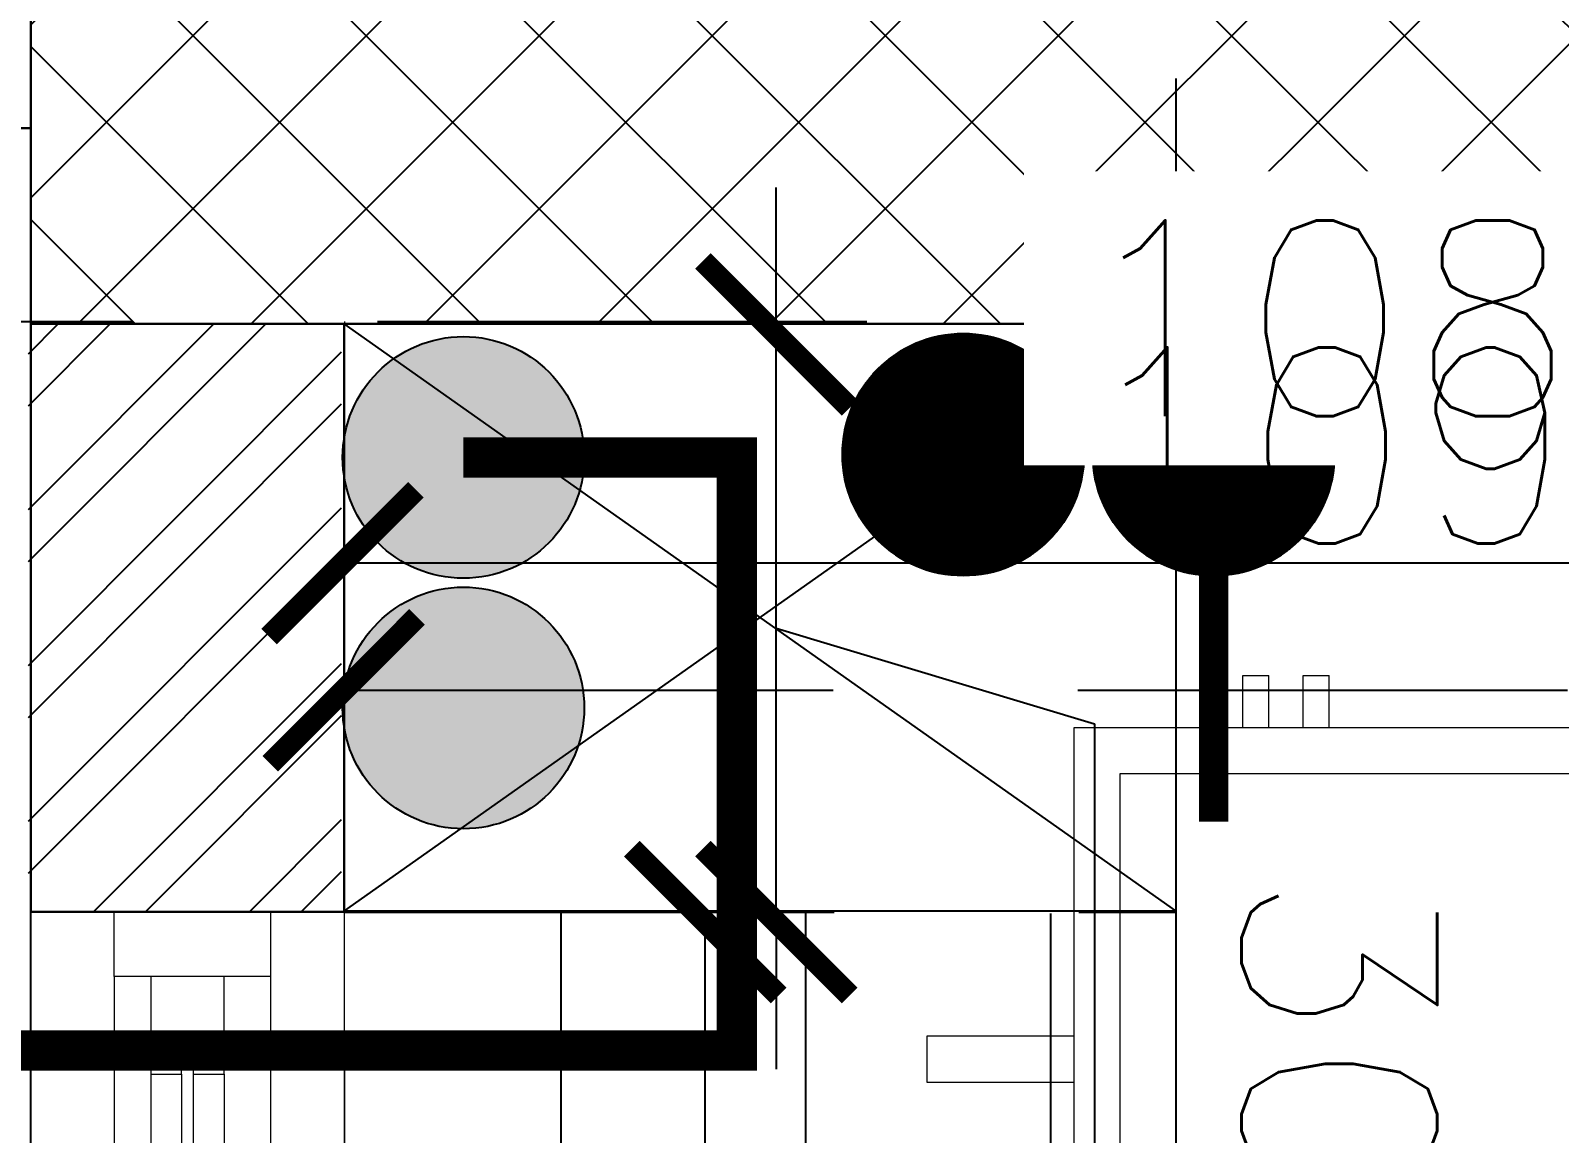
# Model space of a CAD drawing. Header units: millimetres. Extents: x -414464 to 1686, y -90036 to 108605.
# Drawn here: x -103890 to -103109, y -86298 to -85735 of the extents above; entities that cross this region are included whole.
import ezdxf
from ezdxf.lldxf.tags import DXFTag

# ---------------------------------------------------------------- set-up
doc = ezdxf.new("R2010")
doc.units = ezdxf.units.MM
doc.header["$LTSCALE"] = 1000
doc.header["$MEASUREMENT"] = 0
for name, pattern in [('$1$AUDIT_D_120904163729-0', [0]), ('$36$HIDDEN', [0.375, 0.25, -0.125]), ('3BHK-A$1$AUDIT_D_120904163729-0', [0]), ('AUDIT_D_120904163729-0', [0]), ('T8(T9 IS SIMILAR) - DIMENSION & TEXTING$1$AUDIT_D_120904163729-0', [0]), ('T8(T9 IS SIMILAR) - DIMENSION & TEXTING$1$HIDDEN', [0.375, 0.25, -0.125]), ('T8(T9 IS SIMILAR) - DIMENSION & TEXTING$1$T8 - TYPICAL FLOOR CORE$0$( Hidden )', [0.375, 0.25, -0.125]), ('T8(T9 IS SIMILAR)$1$$0$HIDDEN', [0.375, 0.25, -0.125]), ('T8(T9 IS SIMILAR)$1$HIDDEN', [0.375, 0.25, -0.125])]:
    doc.linetypes.add(name, pattern=pattern)
doc.layers.get('0').update_dxf_attribs({"linetype": 'AUDIT_D_120904163729-0'})
for name, color, linetype in [('$0$A-HATCH -160', 251, '$1$AUDIT_D_120904163729-0'), ('$21$A-DIMENSIONS', 2, '$36$HIDDEN'), ('3BHK-A$1$A-HATCH -160', 251, '3BHK-A$1$AUDIT_D_120904163729-0'), ('3BHK-A$1$A-TOI SUNK 50MM', 8, 'Continuous'), ('3BHK-A$1$CUT-OUT', 49, 'Continuous'), ('3BHK-A$1$ELE 1', 1, 'Continuous'), ('a-rcc', 3, 'Continuous'), ('T8(T9 IS SIMILAR) - DIMENSION & TEXTING$1$A-DIMENSIONS', 2, 'T8(T9 IS SIMILAR) - DIMENSION & TEXTING$1$HIDDEN'), ('T8(T9 IS SIMILAR) - DIMENSION & TEXTING$1$A-PLUMBING', 7, 'T8(T9 IS SIMILAR) - DIMENSION & TEXTING$1$AUDIT_D_120904163729-0'), ('T8(T9 IS SIMILAR) - DIMENSION & TEXTING$1$U-TI-TEXT', 7, 'Continuous'), ('T8(T9 IS SIMILAR) - DIMENSION & TEXTING$1$U-TI-WS', 5, 'Continuous'), ('T8(T9 IS SIMILAR)$1$$6$a-beam 2', 50, 'Continuous'), ('T8(T9 IS SIMILAR)$1$S-BEAM', 20, 'T8(T9 IS SIMILAR)$1$$0$HIDDEN')]:
    doc.layers.add(name, color=color, linetype=linetype)
for name, color, linetype, lineweight in [('3BHK-A$1$A-ODU', 30, 'Continuous', 20), ('3BHK-A$1$A-WALL- 160', 6, 'Continuous', 30), ('3BHK-A$1$Ventilator', 5, 'Continuous', 0), ('T8(T9 IS SIMILAR) - DIMENSION & TEXTING$1$U-TI-WS-HOT', 1, 'T8(T9 IS SIMILAR) - DIMENSION & TEXTING$1$DASHDOT', 30), ('T8(T9 IS SIMILAR)$1$D&W', 8, 'Continuous', 25), ('T8(T9 IS SIMILAR)$1$SCPL BEAM', 191, 'T8(T9 IS SIMILAR)$1$$0$HIDDEN', 13)]:
    doc.layers.add(name, color=color, linetype=linetype, lineweight=lineweight)
doc.styles.add('T8(T9 IS SIMILAR) - DIMENSION & TEXTING$1$Romans 1', font='romans.shx', dxfattribs={"height": 100})
tags = doc.linetypes.add('T8(T9 IS SIMILAR) - DIMENSION & TEXTING$1$DASHDOT', pattern=[1, 0.5, -0.25, 0, -0.25]).pattern_tags.tags
tags[10:11] = [DXFTag(74, 4), DXFTag(75, 0), DXFTag(340, '0'), DXFTag(46, 1.0), DXFTag(50, 0.0), DXFTag(44, 0.0), DXFTag(45, 0.0)]
tags[8:9] = [DXFTag(74, 4), DXFTag(75, 0), DXFTag(340, '0'), DXFTag(46, 1.0), DXFTag(50, 0.0), DXFTag(44, 0.0), DXFTag(45, 0.0)]
tags[6:7] = [DXFTag(74, 4), DXFTag(75, 0), DXFTag(340, '0'), DXFTag(46, 1.0), DXFTag(50, 0.0), DXFTag(44, 0.0), DXFTag(45, 0.0)]
tags[4:5] = [DXFTag(74, 4), DXFTag(75, 0), DXFTag(340, '0'), DXFTag(46, 1.0), DXFTag(50, 0.0), DXFTag(44, 0.0), DXFTag(45, 0.0)]
doc.dimstyles.new('T8(T9 IS SIMILAR) - DIMENSION & TEXTING$1$ALPINE S', dxfattribs={"dimscale": 0, "dimtxt": 100, "dimasz": 75, "dimexe": 0, "dimexo": 0, "dimgap": 75, "dimtad": 1, "dimdec": 0, "dimzin": 0, "dimdsep": 46, "dimtxsty": 'T8(T9 IS SIMILAR) - DIMENSION & TEXTING$1$Romans 1', "dimblk": 'T8(T9 IS SIMILAR) - DIMENSION & TEXTING$1$_ArchTick', "dimcen": 0.09, "dimclrd": 256, "dimclre": 256, "dimclrt": 7, "dimadec": 0, "dimazin": 0, "dimtfac": 1, "dimtdec": 0, "dimtofl": 0, "dimtmove": 1, "dimatfit": 0, "dimldrblk": 'T8(T9 IS SIMILAR) - DIMENSION & TEXTING$1$_Open90', "dimfxl": 1, "dimtolj": 1, "dimtzin": 0, "dimarcsym": 0})
pattern_1 = [(315, (-5691433.43439, -1222505.2003), (0.15284038975, 0.15284038975), [])]

# ---------------------------------------------------------------- blocks, each defined once
blk = doc.blocks.new('3BHK-A$1$V1')
at = {"layer": '3BHK-A$1$Ventilator'}
for p, q in [((1139503.9, -5700057.07), (1140153.9, -5700057.07)), ((1139503.9, -5700217.07), (1140153.9, -5700217.07))]:
    blk.add_line(p, q, dxfattribs=at)
at = {"layer": '3BHK-A$1$Ventilator', "color": 8}
for p, q in [((1139536.9, -5700094.57), (1140120.9, -5700094.57)), ((1139586.9, -5700118.32), (1140070.9, -5700118.32)), ((1139586.9, -5700155.82), (1140070.9, -5700155.82)), ((1139536.9, -5700174.57), (1140120.9, -5700174.57))]:
    blk.add_line(p, q, dxfattribs=at)
at = {"layer": '3BHK-A$1$Ventilator', "color": 5}
for p, q in [((1139586.9, -5700134.07), (1140070.9, -5700134.07)), ((1139586.9, -5700140.07), (1140070.9, -5700140.07))]:
    blk.add_line(p, q, dxfattribs=at)
at = {"layer": '3BHK-A$1$Ventilator', "color": 4}
for points in [[(1139503.9, -5700094.57), (1139536.9, -5700094.57), (1139536.9, -5700174.57), (1139503.9, -5700174.57)], [(1140153.9, -5700094.57), (1140120.9, -5700094.57), (1140120.9, -5700174.57), (1140153.9, -5700174.57)], [(1139586.9, -5700134.07), (1139586.9, -5700118.32), (1139536.9, -5700118.32), (1139536.9, -5700155.82), (1139586.9, -5700155.82), (1139586.9, -5700140.07), (1139580.9, -5700140.07), (1139580.9, -5700134.07)], [(1140070.9, -5700134.07), (1140070.9, -5700118.32), (1140120.9, -5700118.32), (1140120.9, -5700155.82), (1140070.9, -5700155.82), (1140070.9, -5700140.07), (1140076.9, -5700140.07), (1140076.9, -5700134.07)]]:
    blk.add_lwpolyline(points, close=True, dxfattribs=at)
blk = doc.blocks.new('3BHK-A$1$odu1')
at = {"layer": '3BHK-A$1$A-ODU'}
for p, q in [((258.09, -900), (258.09, -926.84)), ((271.39, -900), (271.39, -926.84)), ((288.96, -900), (288.96, -926.84)), ((302.26, -900), (302.26, -926.84)), ((271.39, -926.84), (258.09, -926.84)), ((302.26, -926.84), (288.96, -926.84))]:
    blk.add_line(p, q, dxfattribs=at)
for points in [[(88.53, -533.05), (88.53, -55, 0.504861), (60.37, -82.77), (60.37, -505.27, 0.504861)], [(88.53, -528.75), (88.53, -59.3), (88.53, -59.3, 0.414214), (65.06, -82.77), (65.06, -505.27, 0.414214), (88.53, -528.75)]]:
    blk.add_lwpolyline(points, format="xyb", close=True, dxfattribs=at)
for points in [[(388.53, -900), (388.53, -55), (88.53, -55), (88.53, -900)], [(365.06, -876.53), (365.06, -78.47), (112, -78.47), (112, -876.53)]]:
    blk.add_lwpolyline(points, close=True, dxfattribs=at)
at = {"layer": '3BHK-A$1$A-ODU', "color": 0, "lineweight": 20, "ltscale": 300}
for points in [[(32.03, -169.41), (-70.08, -169.41), (-70.08, -218.7), (-122.89, -148.28), (-70.08, -77.87), (-70.08, -127.16), (32.03, -127.16)], [(32.03, -455.98), (-70.08, -455.98), (-70.08, -505.27), (-122.89, -434.86), (-70.08, -364.44), (-70.08, -413.73), (32.03, -413.73)]]:
    blk.add_lwpolyline(points, close=True, dxfattribs=at)
at = {"layer": '3BHK-A$1$A-ODU', "color": 3}
for points in [[(88.53, -212.26), (53.81, -212.26), (53.81, -235.74), (88.53, -235.74)], [(388.53, -212.26), (463.53, -212.26), (463.53, -235.74), (388.53, -235.74)], [(88.53, -742.74), (53.81, -742.74), (53.81, -719.26), (88.53, -719.26)], [(388.53, -742.74), (463.53, -742.74), (463.53, -719.26), (388.53, -719.26)]]:
    blk.add_lwpolyline(points, dxfattribs=at)
blk = doc.blocks.new('3BHK-A')
at = {"layer": '3BHK-A$1$A-HATCH -160', "linetype": 'ByBlock'}
h = blk.add_hatch(dxfattribs=at)
h.set_pattern_fill('ANSI37', color=256, scale=500)
h.set_pattern_definition([(45, (-0.65, 1286.84), (-44.1941738, 44.1941738), []), (135, (-0.65, 1286.84), (-44.1941738, -44.1941738), [])])
h.paths.add_polyline_path([(1186432.8, -5709298.65), (1186632.7, -5709298.64), (1186632.74, -5710698.46), (1186432.87, -5710698.47)])
h = blk.add_hatch(dxfattribs=at)
h.set_pattern_fill('ANSI32', color=256, scale=150)
h.set_pattern_definition([(45, (-0.65, 1285.594), (-39.77475644, 39.77475644), []), (45, (25.864, 1285.594), (-39.77475644, 39.77475644), [])])
h.paths.add_polyline_path([(1186132.76, -5710699.71), (1186432.86, -5710699.71), (1186432.86, -5710539.7), (1186132.76, -5710539.7)])
at = {"layer": '3BHK-A$1$A-TOI SUNK 50MM'}
h = blk.add_hatch(dxfattribs=at)
h.set_pattern_fill('CROSS', color=256, scale=300, style=0)
h.set_pattern_definition([(9e-15, (-0.65, 1286.84), (75, 75), [37.5, -112.5]), (90, (18.1, 1268.09), (-75, 75), [37.5, -112.5])])
h.paths.add_polyline_path([(1186532.74, -5713148.46), (1185182.44, -5713148.46), (1185182.44, -5710698.46), (1186532.74, -5710698.46)])
h.paths.add_polyline_path([(1185182.45, -5714848.57), (1186532.74, -5714848.57), (1186532.74, -5717398.46), (1185182.45, -5717398.46)])
at = {"layer": '3BHK-A$1$CUT-OUT'}
h = blk.add_hatch(dxfattribs=at)
h.set_pattern_fill('ANSI31', color=256, scale=1000, angle=135)
h.set_pattern_definition([(180, (23756.71, 9256.17), (-2e-14, -125), [])])
edge = h.paths.add_edge_path()
edge.add_line((1185483.83, -5710113.65), (1186131.54, -5710113.66))
edge.add_line((1186131.54, -5710113.66), (1186133.8, -5710538.47))
edge.add_line((1186133.8, -5710538.47), (1185483.09, -5710538.46))
edge.add_line((1185483.09, -5710538.46), (1185480.83, -5710113.65))
at = {"layer": '3BHK-A$1$A-TOI SUNK 50MM', "elevation": -0.02}
blk.add_lwpolyline([(1186532.74, -5713148.46), (1185182.44, -5713148.46), (1185182.44, -5710698.46), (1186532.74, -5710698.46)], close=True, dxfattribs=at)
at = {"layer": '3BHK-A$1$A-WALL- 160', "linetype": 'ByBlock'}
for p, q in [((1186432.87, -5710698.46, 0.06), (1186432.8, -5709298.65, -0.64)), ((1186132.76, -5710698.46, -0.02), (1186132.76, -5710538.46, -0.02)), ((1186432.89, -5710538.46, -0.02), (1186132.76, -5710538.46, -0.02)), ((1186632.74, -5710698.46, -0.02), (1186132.76, -5710698.46, -0.02)), ((1186532.74, -5713248.46, -0.02), (1186532.74, -5710698.46, -0.02))]:
    blk.add_line(p, q, dxfattribs=at)
at = {"layer": '3BHK-A$1$CUT-OUT'}
for p, q in [((1186133.16, -5710113.66, 0.16), (1186432.89, -5710538.46, -0.02)), ((1186432.8, -5710113.66, 0.1), (1186133.17, -5710538.46, -0.02))]:
    blk.add_line(p, q, dxfattribs=at)
at = {"layer": '3BHK-A$1$ELE 1', "linetype": 'ByBlock'}
for p, q in [((1186432.84, -5710113.66, 0.14), (1185182.53, -5710113.65, -0.51)), ((1186133.17, -5710538.46, -0.02), (1186133.17, -5710113.66, -0.02))]:
    blk.add_line(p, q, dxfattribs=at)
at = {"layer": '3BHK-A$1$A-ODU', "xscale": -0.999999999999999, "rotation": 89.99992074632067}
blk.add_blockref('3BHK-A$1$odu1', (1185326.56, -5709777.25, 0.34), dxfattribs=at)
at = {"layer": '3BHK-A$1$A-WALL- 160', "linetype": 'ByBlock', "xscale": -1}
blk.add_blockref('3BHK-A$1$V1', (2325636.67, -10481.39, -0.02), dxfattribs=at)
blk = doc.blocks.new('T8(T9 IS SIMILAR) - DIMENSION & TEXTING$1$_ArchTick')
at = {"color": 0, "linetype": 'ByBlock', "const_width": 0.15}
blk.add_lwpolyline([(-0.5, -0.5), (0.5, 0.5)], dxfattribs=at)
blk = doc.blocks.new('*D1435')
at = {"layer": 'T8(T9 IS SIMILAR) - DIMENSION & TEXTING$1$A-DIMENSIONS', "linetype": 'T8(T9 IS SIMILAR) - DIMENSION & TEXTING$1$HIDDEN', "lineweight": -2, "transparency": 16777216}
for p, q in [((1226191.86, -5709448.83), (1226298.78, -5709448.83)), ((1226206.84, -5710538.66), (1226298.78, -5710538.66))]:
    blk.add_line(p, q, dxfattribs=at)
at = {"layer": 'T8(T9 IS SIMILAR) - DIMENSION & TEXTING$1$A-DIMENSIONS', "lineweight": -2, "transparency": 16777216}
blk.add_line((1226298.78, -5710538.66), (1226298.78, -5709448.83), dxfattribs=at)
at = {"layer": 'T8(T9 IS SIMILAR) - DIMENSION & TEXTING$1$A-DIMENSIONS', "linetype": 'ByBlock', "lineweight": -2, "transparency": 16777216, "xscale": 75, "yscale": 75, "zscale": 75}
for p, rotation in [((1226298.78, -5709448.83), 90), ((1226298.78, -5710538.66), 270)]:
    blk.add_blockref('T8(T9 IS SIMILAR) - DIMENSION & TEXTING$1$_ArchTick', p, dxfattribs=dict(at, rotation=rotation))
at = {"layer": 'T8(T9 IS SIMILAR) - DIMENSION & TEXTING$1$A-DIMENSIONS', "color": 7, "linetype": 'ByBlock', "transparency": 16777216, "insert": (1226173.78, -5709993.75), "char_height": 100, "attachment_point": 5, "rotation": 90, "style": 'T8(T9 IS SIMILAR) - DIMENSION & TEXTING$1$Romans 1'}
blk.add_mtext('\\A1;1090', dxfattribs=at)
blk = doc.blocks.new('T8(T9 IS SIMILAR) - DIMENSION & TEXTING$1$_Open90')
at = {"color": 0, "linetype": 'ByBlock', "lineweight": -2}
for p, q in [((-0.5, 0.5), (0, 0)), ((0, 0), (-1, 0)), ((0, 0), (-0.5, -0.5))]:
    blk.add_line(p, q, dxfattribs=at)
blk = doc.blocks.new('*D448')
at = {"layer": 'T8(T9 IS SIMILAR) - DIMENSION & TEXTING$1$U-TI-TEXT', "lineweight": -2, "transparency": 16777216}
for p, q in [((18814.87, 3556.33), (18863.62, 3718.83)), ((18863.62, 3718.83), (19270.76, 3718.83)), ((18664.86, 3556.33), (18589.86, 3556.33)), ((18964.88, 3556.33), (18664.86, 3556.33)), ((18964.88, 3556.33), (19039.88, 3556.33))]:
    blk.add_line(p, q, dxfattribs=at)
at = {"layer": 'T8(T9 IS SIMILAR) - DIMENSION & TEXTING$1$U-TI-TEXT', "linetype": 'T8(T9 IS SIMILAR) - DIMENSION & TEXTING$1$T8 - TYPICAL FLOOR CORE$0$( Hidden )', "lineweight": -2, "transparency": 16777216}
for p, q in [((18664.86, 3554.33), (18664.86, 3556.33)), ((18964.88, 3554.33), (18964.88, 3556.33))]:
    blk.add_line(p, q, dxfattribs=at)
at = {"layer": 'T8(T9 IS SIMILAR) - DIMENSION & TEXTING$1$U-TI-TEXT', "linetype": 'ByBlock', "lineweight": -2, "transparency": 16777216, "xscale": 75, "yscale": 75, "zscale": 75}
blk.add_blockref('T8(T9 IS SIMILAR) - DIMENSION & TEXTING$1$_ArchTick', (18664.86, 3556.33), dxfattribs=at)
at = {"layer": 'T8(T9 IS SIMILAR) - DIMENSION & TEXTING$1$U-TI-TEXT', "linetype": 'ByBlock', "lineweight": -2, "transparency": 16777216, "xscale": 75, "yscale": 75, "zscale": 75, "rotation": 180}
blk.add_blockref('T8(T9 IS SIMILAR) - DIMENSION & TEXTING$1$_ArchTick', (18964.88, 3556.33), dxfattribs=at)
at = {"layer": 'T8(T9 IS SIMILAR) - DIMENSION & TEXTING$1$U-TI-TEXT', "color": 7, "linetype": 'ByBlock', "transparency": 16777216, "insert": (19067.19, 3843.83), "char_height": 100, "attachment_point": 5, "style": 'T8(T9 IS SIMILAR) - DIMENSION & TEXTING$1$Romans 1', "bg_fill": 3, "box_fill_scale": 1.25, "bg_fill_color": 256, "bg_fill_true_color": 13158600, "bg_fill_transparency": 0}
blk.add_mtext('\\A1;300', dxfattribs=at)
blk = doc.blocks.new('*D450')
at = {"layer": 'T8(T9 IS SIMILAR) - DIMENSION & TEXTING$1$U-TI-TEXT', "linetype": 'T8(T9 IS SIMILAR) - DIMENSION & TEXTING$1$T8 - TYPICAL FLOOR CORE$0$( Hidden )', "lineweight": -2, "transparency": 16777216}
for p, q in [((18964.88, 3518.03), (18964.88, 3520.03)), ((19614.64, 3518.03), (19614.64, 3520.03))]:
    blk.add_line(p, q, dxfattribs=at)
at = {"layer": 'T8(T9 IS SIMILAR) - DIMENSION & TEXTING$1$U-TI-TEXT', "lineweight": -2, "transparency": 16777216}
blk.add_line((19614.64, 3520.03), (18964.88, 3520.03), dxfattribs=at)
at = {"layer": 'T8(T9 IS SIMILAR) - DIMENSION & TEXTING$1$U-TI-TEXT', "linetype": 'ByBlock', "lineweight": -2, "transparency": 16777216, "xscale": 75, "yscale": 75, "zscale": 75, "rotation": 180}
blk.add_blockref('T8(T9 IS SIMILAR) - DIMENSION & TEXTING$1$_ArchTick', (18964.88, 3520.03), dxfattribs=at)
at = {"layer": 'T8(T9 IS SIMILAR) - DIMENSION & TEXTING$1$U-TI-TEXT', "linetype": 'ByBlock', "lineweight": -2, "transparency": 16777216, "xscale": 75, "yscale": 75, "zscale": 75}
blk.add_blockref('T8(T9 IS SIMILAR) - DIMENSION & TEXTING$1$_ArchTick', (19614.64, 3520.03), dxfattribs=at)
at = {"layer": 'T8(T9 IS SIMILAR) - DIMENSION & TEXTING$1$U-TI-TEXT', "color": 7, "linetype": 'ByBlock', "transparency": 16777216, "insert": (19289.76, 3645.03), "char_height": 100, "attachment_point": 5, "style": 'T8(T9 IS SIMILAR) - DIMENSION & TEXTING$1$Romans 1', "bg_fill": 3, "box_fill_scale": 1.25, "bg_fill_color": 256, "bg_fill_true_color": 13158600, "bg_fill_transparency": 0}
blk.add_mtext('\\A1;650', dxfattribs=at)
blk = doc.blocks.new('*D469')
at = {"layer": 'T8(T9 IS SIMILAR) - DIMENSION & TEXTING$1$U-TI-TEXT', "linetype": 'T8(T9 IS SIMILAR) - DIMENSION & TEXTING$1$T8 - TYPICAL FLOOR CORE$0$( Hidden )', "lineweight": -2, "transparency": 16777216}
for p, q in [((18783.67, 4423.76), (18781.67, 4423.76)), ((18783.67, 3334.76), (18781.67, 3334.76))]:
    blk.add_line(p, q, dxfattribs=at)
at = {"layer": 'T8(T9 IS SIMILAR) - DIMENSION & TEXTING$1$U-TI-TEXT', "lineweight": -2, "transparency": 16777216}
blk.add_line((18781.67, 4423.76), (18781.67, 3334.76), dxfattribs=at)
at = {"layer": 'T8(T9 IS SIMILAR) - DIMENSION & TEXTING$1$U-TI-TEXT', "linetype": 'ByBlock', "lineweight": -2, "transparency": 16777216, "xscale": 75, "yscale": 75, "zscale": 75}
for p, rotation in [((18781.67, 4423.76), 90), ((18781.67, 3334.76), 270)]:
    blk.add_blockref('T8(T9 IS SIMILAR) - DIMENSION & TEXTING$1$_ArchTick', p, dxfattribs=dict(at, rotation=rotation))
at = {"layer": 'T8(T9 IS SIMILAR) - DIMENSION & TEXTING$1$U-TI-TEXT', "color": 7, "linetype": 'ByBlock', "transparency": 16777216, "insert": (18656.67, 3879.26), "char_height": 100, "attachment_point": 5, "rotation": 90, "style": 'T8(T9 IS SIMILAR) - DIMENSION & TEXTING$1$Romans 1', "bg_fill": 3, "box_fill_scale": 1.25, "bg_fill_color": 256, "bg_fill_true_color": 13158600, "bg_fill_transparency": 0}
blk.add_mtext('\\A1;1089', dxfattribs=at)
blk = doc.blocks.new('T8(T9 IS SIMILAR) - DIMENSION & TEXTING$1$A$C77D62699')
at = {"layer": 'T8(T9 IS SIMILAR) - DIMENSION & TEXTING$1$U-TI-WS'}
h = blk.add_hatch(color=256, dxfattribs=at)
h.dxf.hatch_style = 1
h.paths.add_polyline_path([(18789.34, 3396.53, 1), (18665.97, 3396.53, 1)])
h = blk.add_hatch(color=256, dxfattribs=at)
h.dxf.hatch_style = 1
h.paths.add_polyline_path([(18917.24, 3396.53, 1), (18793.87, 3396.53, 1)])
at = {"layer": 'T8(T9 IS SIMILAR) - DIMENSION & TEXTING$1$U-TI-WS-HOT', "ltscale": 1.2}
h = blk.add_hatch(dxfattribs=at)
h.set_pattern_fill('ANSI31', color=256, scale=1.729192, angle=270)
h.set_pattern_definition(pattern_1)
h.paths.add_polyline_path([(18664.56, 3779.68, 1), (18787.93, 3779.68, 1)])
h = blk.add_hatch(dxfattribs=at)
h.set_pattern_fill('ANSI31', color=256, scale=1.729192, angle=270)
h.set_pattern_definition(pattern_1)
h.paths.add_polyline_path([(18664.56, 3651.78, 1), (18787.93, 3651.78, 1)])
at = {"layer": 'T8(T9 IS SIMILAR) - DIMENSION & TEXTING$1$U-TI-WS', "lineweight": 40, "ltscale": 0.01, "const_width": 20.53, "elevation": 0.72}
blk.add_lwpolyline([(18727.66, 3396.53), (18727.66, 3536.13), (19030.48, 3536.13), (19030.48, 899.25), (19915.62, 899.25)], dxfattribs=at)
at = {"layer": 'T8(T9 IS SIMILAR) - DIMENSION & TEXTING$1$U-TI-WS'}
for centre in [(18727.66, 3396.53, 0.72), (18855.56, 3396.53, 0.72)]:
    blk.add_circle(centre, 61.69, dxfattribs=at)
at = {"layer": 'T8(T9 IS SIMILAR) - DIMENSION & TEXTING$1$U-TI-WS-HOT', "ltscale": 0.1, "const_width": 15, "elevation": 0.72}
blk.add_lwpolyline([(18726.24, 3779.68), (19125.68, 3779.68), (19125.68, 2500.42), (19914.29, 2500.43)], dxfattribs=at)
at = {"layer": 'T8(T9 IS SIMILAR) - DIMENSION & TEXTING$1$U-TI-WS-HOT', "ltscale": 1.2}
for centre in [(18726.24, 3779.68, 0.72), (18726.24, 3651.78, 0.72)]:
    blk.add_circle(centre, 61.69, dxfattribs=at)
at = {"layer": 'T8(T9 IS SIMILAR) - DIMENSION & TEXTING$1$U-TI-TEXT', "linetype": 'ByBlock'}
dim = blk.add_linear_dim(base=(18664.86, 3556.33), p1=(18964.88, 3334.62), p2=(18664.86, 3334.64), dimstyle='T8(T9 IS SIMILAR) - DIMENSION & TEXTING$1$ALPINE S', override={"dimscale": 1, "dimfxl": 2, "dimfxlon": 1, "dimtfill": 1, "dimarcsym": 1}, dxfattribs=at)
dim.commit()
dim.dimension.update_dxf_attribs({"geometry": '*D448', "text_midpoint": (18938.62, 3843.83)})
dim = blk.add_linear_dim(base=(18964.88, 3520.03), p1=(19614.64, 3334.73), p2=(18964.88, 3334.76), dimstyle='T8(T9 IS SIMILAR) - DIMENSION & TEXTING$1$ALPINE S', override={"dimscale": 1, "dimfxl": 2, "dimfxlon": 1, "dimtfill": 1, "dimarcsym": 1}, dxfattribs=at)
dim.commit()
dim.dimension.update_dxf_attribs({"geometry": '*D450', "text_midpoint": (19289.76, 3645.03)})
dim = blk.add_linear_dim(base=(18781.67, 3334.76), p1=(18964.94, 4423.76), p2=(18964.88, 3334.76), angle=90, dimstyle='T8(T9 IS SIMILAR) - DIMENSION & TEXTING$1$ALPINE S', override={"dimscale": 1, "dimfxl": 2, "dimfxlon": 1, "dimtfill": 1, "dimarcsym": 1}, dxfattribs=at)
dim.commit()
dim.dimension.update_dxf_attribs({"geometry": '*D469', "text_midpoint": (18656.67, 3879.26)})
blk = doc.blocks.new('T8(T9 IS SIMILAR) - DIMENSION & TEXTING')
at = {"layer": 'T8(T9 IS SIMILAR) - DIMENSION & TEXTING$1$A-PLUMBING', "linetype": 'ByBlock'}
blk.add_blockref('T8(T9 IS SIMILAR) - DIMENSION & TEXTING$1$A$C77D62699', (1207452.26, -5713874.03), dxfattribs=at)
at = {"layer": 'T8(T9 IS SIMILAR) - DIMENSION & TEXTING$1$A-DIMENSIONS', "linetype": 'ByBlock'}
dim = blk.add_linear_dim(base=(1226298.78, -5709448.83, 0.49), p1=(1226206.84, -5710538.66, 0.49), p2=(1226191.86, -5709448.83, 0.49), angle=90, dimstyle='T8(T9 IS SIMILAR) - DIMENSION & TEXTING$1$ALPINE S', override={"dimscale": 1, "dimfxl": 5, "dimarcsym": 1}, dxfattribs=at)
dim.commit()
dim.dimension.update_dxf_attribs({"geometry": '*D1435', "text_midpoint": (1226173.78, -5709993.75, 0.49)})
blk = doc.blocks.new('T8(T9 IS SIMILAR)')
at = {"layer": 'T8(T9 IS SIMILAR)$1$D&W', "linetype": 'ByBlock', "xscale": -1}
blk.add_blockref('3BHK-A', (2412544.6, 0, 0.51), dxfattribs=at)
at = {"layer": 'T8(T9 IS SIMILAR)$1$$6$a-beam 2', "linetype": 'ByBlock'}
blk.add_blockref('T8(T9 IS SIMILAR) - DIMENSION & TEXTING', (0, 0), dxfattribs=at)
at = {"layer": 'T8(T9 IS SIMILAR)$1$S-BEAM'}
for p, q in [((1222611.39, -5710113.67, -0.47), (1227361.29, -5710113.66, -0.47)), ((1226110.61, -5714646.47, -0.47), (1226110.59, -5710113.66, -0.56)), ((1226412.09, -5710538.21, -0.47), (1226412.09, -5710113.66, -0.47))]:
    blk.add_line(p, q, dxfattribs=at)
at = {"layer": 'T8(T9 IS SIMILAR)$1$SCPL BEAM', "linetype": 'T8(T9 IS SIMILAR)$1$HIDDEN'}
blk.add_line((1226110.59, -5710538.21, -0.55), (1227361.29, -5710538.21, -0.47), dxfattribs=at)
blk = doc.blocks.new('A$C48506478')
at = {"layer": '$21$A-DIMENSIONS', "linetype": 'ByBlock'}
blk.add_blockref('T8(T9 IS SIMILAR)', (-1195542.61, 5727884.64), dxfattribs=at)
at = {"layer": '$0$A-HATCH -160', "linetype": 'ByBlock'}
blk.add_blockref('T8(T9 IS SIMILAR) - DIMENSION & TEXTING', (-1195542.61, 5727884.64), dxfattribs=at)

msp = doc.modelspace()

# ---------------------------------------------------------------- block references
at = {"layer": 'a-rcc', "linetype": 'ByBlock', "rotation": 270}
msp.add_blockref('A$C48506478', (-121075.99, -55315.35, -0.03), dxfattribs=at)

doc.saveas('drawing.dxf')
